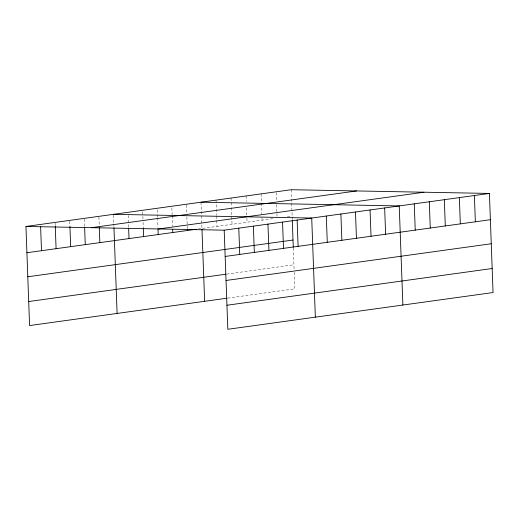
<?xml version="1.0" encoding="UTF-8"?>
<svg xmlns="http://www.w3.org/2000/svg" width="519" height="519" viewBox="0 0 519 519"><rect width="100%" height="100%" fill="white"/><g stroke="black" fill="none" stroke-linecap="round" stroke-linejoin="round"><path stroke-width="0.39" stroke-dasharray="2.6 1.95" d="M198.122 229.009L273.15 218.616M287.39 216.644L292.132 215.988M226.686 274.103L293.923 264.787M227.569 298.133L294.805 288.824L294.13 270.399M291.172 189.72L292.249 219.193M293.306 248.011L294.098 269.595M276.173 192.594L276.491 201.353M276.608 204.538L277.049 216.481M261.115 193.885L261.433 202.637M261.466 203.435L261.842 213.783M261.991 217.766L262.076 220.153M246.084 195.961L246.285 201.534M246.519 207.905L246.785 215.067M246.901 218.252L247.044 222.236M231.052 198.044L231.377 206.802M231.403 207.6L232.019 224.318M216.027 200.126L216.579 215.255M216.611 216.047L216.987 226.394M200.996 202.209L201.956 228.477M186.438 205.024L186.756 213.783M186.872 216.968L187.281 228.113M171.88 207.84L172.139 215.009M172.172 215.8L172.548 226.154M157.296 209.864L157.439 213.841M157.465 214.639L157.555 217.026M157.581 217.824L157.932 227.374M142.706 211.882L142.965 219.05M143.082 222.229L143.289 227.802M128.174 215.495L128.615 227.439M113.505 215.126L113.791 223.086M113.823 223.884L113.94 227.069M98.915 217.15L99.233 225.908M84.331 219.167L84.591 226.336M69.741 221.191L69.942 226.764M55.15 223.209L55.241 225.596"/><path stroke-width="0.78" d="M226.777 298.243L29.583 325.562L25.95 226.453L291.172 189.72L489.417 193.438L493.05 292.547L227.828 329.28L224.195 230.177L489.417 193.438M91.37 227.685L356.592 190.947M158.775 228.95L423.997 192.212M26.91 252.727L196.584 229.223M27.792 276.763L293.014 240.025M225.162 256.444L490.377 219.712M28.701 301.526L225.895 274.207M226.037 280.481L491.259 243.748M226.946 305.243L492.168 268.511M200.996 202.209L399.241 205.933L402.874 305.036M113.473 214.334L311.718 218.051L315.351 317.161M25.95 226.453L224.195 230.177M474.385 195.52L475.352 221.795M459.36 197.603L460.321 223.877M444.329 199.685L445.289 225.953M429.297 201.768L430.264 228.036M414.272 203.85L415.232 230.118M384.657 207.95L385.617 234.225M370.066 209.974L371.033 236.242M355.483 211.992L356.443 238.26M340.892 214.016L341.859 240.284M326.308 216.034L327.268 242.302M297.134 220.075L298.094 246.343M292.281 219.998L293.28 247.213M282.544 222.093L283.51 248.367M267.96 224.117L268.92 250.385M253.369 226.135L254.336 252.403M238.785 228.159L239.746 254.427M201.988 229.281L204.629 301.312M187.314 228.905L187.372 230.501M172.665 229.333L172.782 232.518M157.99 228.97L158.198 234.543M143.315 228.6L143.607 236.56M128.641 228.23L129.023 238.584M113.966 227.867L117.106 313.437M99.291 227.497L99.849 242.62M84.616 227.127L85.259 244.644M69.942 226.764L70.675 246.661M55.267 226.394L56.084 248.685M40.625 226.822L41.501 250.703"/></g></svg>
